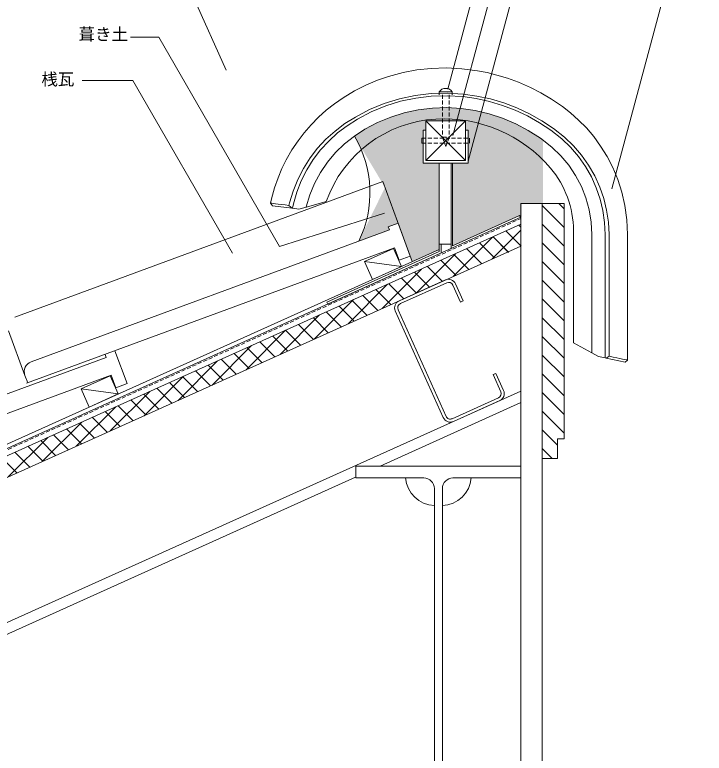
# Model space of a CAD drawing. Units: millimetres, scale not verified. Extents: x -203 to 197, y -138 to 132.
# Drawn here: x -11 to 93.3, y -44.1 to 67.6 of the extents above; entities that cross this region are included whole.
import ezdxf
from ezdxf.enums import TextEntityAlignment as Align

# ---------------------------------------------------------------- set-up
doc = ezdxf.new("R2010")
doc.units = ezdxf.units.MM
doc.header["$LTSCALE"] = 0.5
doc.linetypes.add('DASHED1', pattern=[1.8, 1.2, -0.6])
for name, color, linetype, lineweight in [('1-0', 4, 'Continuous', 18), ('1-1', 7, 'Continuous', 18), ('1-3', 7, 'Continuous', 18), ('1-4', 7, 'Continuous', 18), ('1-6', 7, 'Continuous', 18), ('1-7', 7, 'Continuous', 18), ('1-8', 7, 'Continuous', 18), ('1-9', 30, 'Continuous', 18), ('1-B', 7, 'Continuous', 18), ('1-C', 7, 'Continuous', 18)]:
    doc.layers.add(name, color=color, linetype=linetype, lineweight=lineweight)
doc.styles.add('ＭＳ ゴシック', font='')
doc.styles.get('ＭＳ ゴシック').set_extended_font_data('MS Gothic')

msp = doc.modelspace()

# ---------------------------------------------------------------- linework, layer by layer
at = {"layer": '1-0', "color": 7}
for p, q in [((65.5678, -0.6945), (65.5678, 39.021)), ((68.7678, -0.6945), (68.7678, 39.021)), ((68.7678, 38.7124), (72.0796, 35.4006)), ((71.2876, 39.021), (72.0796, 38.2291)), ((-112.1631, -44.1085), (65.5678, 35.8704)), ((68.7678, 35.884), (72.0796, 32.5722)), ((-112.1631, -47.3983), (65.5678, 32.5806)), ((68.7678, 33.0556), (72.0796, 29.7438)), ((-112.1631, -42.354), (53.1943, 32.0568)), ((-112.1631, -43.0119), (53.2059, 31.4041)), ((68.7678, 30.2271), (72.0796, 26.9154)), ((68.7678, 27.3987), (72.0796, 24.0869)), ((68.7678, 24.5703), (72.0796, 21.2585)), ((68.7678, 21.7419), (72.0796, 18.4301)), ((68.7678, 18.9134), (72.0796, 15.6016)), ((68.7678, 16.085), (72.0796, 12.7732)), ((68.7678, 13.2566), (72.0796, 9.9448)), ((-112.1631, -69.33), (65.5678, 10.6489)), ((68.7678, 10.4282), (72.0796, 7.1164)), ((44.2592, -0.6945), (65.5678, 8.8944)), ((68.7678, 7.5997), (72.0796, 4.2879)), ((68.7678, 4.7713), (71.0835, 2.4556)), ((68.7678, 1.9429), (70.2745, 0.4362)), ((40.5678, -0.6945), (65.5678, -0.6945)), ((40.5678, -0.6945), (40.5678, -2.4945)), ((68.7678, -0.6945), (68.7678, -97.9054)), ((-112.1631, -71.0845), (40.5158, -2.379)), ((40.5678, -2.4945), (50.8678, -2.4945)), ((55.2678, -2.4945), (65.5678, -2.4945)), ((52.4678, -4.0945), (52.4678, -47.2945)), ((53.6678, -4.0945), (53.6678, -47.2945)), ((53.6678, -4.0945), (53.6678, -47.2945))]:
    msp.add_line(p, q, dxfattribs=at)
at = {"layer": '1-0'}
for p, q in [((61.2234, 30.6256), (65.5678, 34.97)), ((63.3012, 34.8504), (65.57, 32.5816)), ((63.3012, 34.8504), (65.57, 32.5816)), ((65.2519, 35.7282), (65.5678, 35.4122)), ((65.2519, 35.7282), (65.5678, 35.4122)), ((55.2829, 27.9524), (61.2643, 33.9338)), ((61.3506, 33.9726), (63.6998, 31.6234)), ((61.3506, 33.9726), (63.6194, 31.7038)), ((59.3114, 33.055), (61.5802, 30.7862)), ((59.3114, 33.055), (61.5802, 30.7862)), ((49.6859, 25.4338), (55.6673, 31.4152)), ((55.4102, 31.2994), (57.679, 29.0306)), ((57.3608, 32.1772), (59.6296, 29.9084)), ((57.3608, 32.1772), (59.6296, 29.9084)), ((53.4595, 30.4216), (55.7283, 28.1528)), ((55.44, 31.2696), (57.679, 29.0306)), ((44.5434, 23.1196), (50.5247, 29.101)), ((51.4091, 29.499), (53.6779, 27.2302)), ((49.4585, 28.6212), (51.7273, 26.3524)), ((45.5864, 26.8788), (47.8552, 24.61)), ((47.5079, 27.7434), (49.7767, 25.4746)), ((39.4008, 20.8054), (45.3821, 26.7868)), ((43.6066, 25.9878), (45.8754, 23.719)), ((41.6559, 25.11), (43.9247, 22.8412)), ((34.2582, 18.4913), (40.2395, 24.4727)), ((38.0485, 23.4867), (40.3173, 21.2179)), ((39.9991, 24.3645), (42.2679, 22.0957)), ((36.1316, 22.5752), (38.4004, 20.3064)), ((29.1156, 16.1771), (35.097, 22.1585)), ((34.1809, 21.6974), (36.416, 19.4623)), ((31.9027, 20.7211), (34.1716, 18.4523)), ((23.973, 13.8629), (29.9544, 19.8443)), ((29.9521, 19.8433), (32.2209, 17.5745)), ((26.0508, 18.0877), (28.3196, 15.8189)), ((28.0015, 18.9655), (30.2703, 16.6967)), ((18.8304, 11.5488), (24.8118, 17.5301)), ((24.1002, 17.2099), (26.369, 14.9411)), ((22.1496, 16.3322), (24.4184, 14.0634)), ((13.6878, 9.2346), (19.6692, 15.216)), ((18.2483, 14.5766), (20.5171, 12.3078)), ((20.1989, 15.4544), (22.4677, 13.1856)), ((16.2976, 13.6988), (18.5664, 11.43)), ((8.5452, 6.9204), (14.5266, 12.9018)), ((14.347, 12.821), (16.6158, 10.5522)), ((12.3964, 11.9432), (14.6652, 9.6744)), ((3.4026, 4.6063), (9.384, 10.5876)), ((8.4951, 10.1876), (10.7639, 7.9188)), ((10.4457, 11.0654), (12.7145, 8.7966)), ((6.5444, 9.3099), (8.8132, 7.0411)), ((-1.74, 2.2921), (4.2414, 8.2735)), ((4.5938, 8.4321), (6.8626, 6.1633)), ((2.6432, 7.5543), (4.912, 5.2855)), ((-6.8826, -0.0221), (-0.9012, 5.9593)), ((-1.2581, 5.7987), (1.0107, 3.5299)), ((0.6925, 6.6765), (2.9613, 4.4077)), ((-3.2088, 4.9209), (-0.94, 2.6521)), ((-12.0252, -2.3362), (-6.0438, 3.6451)), ((-5.1594, 4.0431), (-2.8906, 1.7743)), ((-9.0607, 2.2875), (-6.7919, 0.0188)), ((-7.11, 3.1653), (-4.8412, 0.8965)), ((-11.0113, 1.4098), (-8.7425, -0.859)), ((-12.962, 0.532), (-10.6932, -1.7368))]:
    msp.add_line(p, q, dxfattribs=at)
at = {"layer": '1-0', "color": 3}
for p, q in [((47.1255, 24.2816), (54.1473, 27.4414)), ((47.3143, 23.8621), (54.3361, 27.0219)), ((55.6679, 26.8646), (56.8375, 24.2656)), ((46.5487, 22.7609), (53.8122, 6.6199)), ((46.9682, 22.9497), (54.2317, 6.8087)), ((62.9314, 10.7236), (61.7619, 13.3226)), ((55.144, 6.4626), (62.1658, 9.6224)), ((55.3328, 6.0431), (62.3546, 9.203))]:
    msp.add_line(p, q, dxfattribs=at)
at = {"layer": '1-0', "color": 7}
for points in [[(72.0796, 39.021), (72.0796, 3.4066), (71.0835, 3.4066), (71.0835, 0.4362), (68.7678, 0.4362)], [(65.5678, -0.6945), (65.5678, -9.8712), (65.5678, -97.9054)]]:
    msp.add_lwpolyline(points, dxfattribs=at)
at = {"layer": '1-0', "color": 3}
for points in [[(55.2485, 26.6758), (56.418, 24.0768), (56.8375, 24.2656)], [(62.5119, 10.5348), (61.3424, 13.1338), (61.7619, 13.3226)]]:
    msp.add_lwpolyline(points, dxfattribs=at)
for centre, radius, start, end in [((54.6192, 26.3927), 1.15, 24.22776, 114.22776), ((54.6192, 26.3927), 0.69, 24.22776, 114.22776), ((47.5974, 23.2329), 1.15, 114.22776, 204.22776), ((47.5974, 23.2329), 0.69, 114.22776, 204.22776), ((61.8827, 10.2517), 0.69, 294.22776, 24.22776), ((61.8827, 10.2517), 1.15, 294.22776, 24.22776), ((54.8609, 7.0919), 0.69, 204.22776, 294.22776), ((54.8609, 7.0919), 1.15, 204.22776, 294.22776)]:
    msp.add_arc(centre, radius, start, end, dxfattribs=at)
at = {"layer": '1-0', "color": 7}
for centre, radius, start, end in [((52.5741, -2.1924), 4.4699, 183.87619, 268.6367), ((50.8678, -4.0945), 1.6, 0, 90), ((55.2678, -4.0945), 1.6, 90, 180), ((55.2678, -4.0945), 1.6, 90, 180), ((53.5615, -2.1924), 4.4699, 271.3633, 356.12381)]:
    msp.add_arc(centre, radius, start, end, dxfattribs=at)
at = {"layer": '1-1', "color": 3, "linetype": 'DASHED1'}
msp.add_line((-112.1631, -43.2313), (65.5678, 36.7476), dxfattribs=at)
at = {"layer": '1-1'}
for p, q in [((41.8799, 30.2551), (46.2571, 32.2249)), ((41.8798, 30.2551), (47.4882, 29.4891)), ((41.8798, 30.2551), (47.4882, 29.4891)), ((41.8798, 30.2551), (47.4882, 29.4891)), ((41.8799, 30.2551), (47.4882, 29.4891)), ((-0.9805, 10.968), (3.3968, 12.9377)), ((-0.9805, 10.9679), (4.6278, 10.2019)), ((-0.9805, 10.9679), (4.6279, 10.2019))]:
    msp.add_line(p, q, dxfattribs=at)
for points in [[(43.1109, 27.5193), (41.8798, 30.2551), (46.2571, 32.2248), (47.4882, 29.4891)], [(43.1109, 27.5193), (41.8798, 30.2551), (46.2571, 32.2248), (47.4882, 29.4891)], [(0.2506, 8.2322), (-0.9805, 10.9679), (3.3968, 12.9377), (4.6278, 10.2019)], [(0.2506, 8.2322), (-0.9805, 10.9679), (3.3968, 12.9377), (4.6279, 10.2019)]]:
    msp.add_lwpolyline(points, close=True, dxfattribs=at)
for points in [[(41.8798, 30.2551), (46.2571, 32.2248), (47.4882, 29.4891)], [(41.8799, 30.2551), (46.2571, 32.2248), (47.4882, 29.4891)]]:
    msp.add_lwpolyline(points, dxfattribs=at)
at = {"layer": '1-3'}
for p, q in [((27.6702, 39.0842), (27.8257, 39.7363)), ((33.096, 38.48), (36.1058, 39.3161)), ((27.9881, 38.665), (27.6702, 39.0842)), ((27.9881, 38.665), (30.9312, 38.2987)), ((30.4603, 38.7134), (30.5494, 39.0871)), ((30.9312, 38.2987), (30.4603, 38.7134)), ((30.9769, 38.293), (30.9312, 38.2987)), ((30.9769, 38.293), (31.133, 38.948)), ((31.9753, 38.1687), (30.9769, 38.293)), ((33.096, 38.48), (33.0762, 38.4746)), ((33.096, 38.48), (33.0785, 38.4842)), ((73.5058, 34.9161), (73.5058, 34.3161)), ((76.3058, 16.4228), (76.3058, 34.3161)), ((78.3058, 15.6681), (78.3058, 34.3161)), ((78.9058, 15.9163), (78.9058, 34.3161)), ((81.7058, 15.3326), (81.7058, 34.3161)), ((76.3058, 16.4228), (77.3058, 15.8894)), ((78.3058, 15.6681), (77.3058, 15.8894)), ((78.3058, 15.6681), (78.4618, 15.6336)), ((78.9058, 15.9163), (78.4618, 15.6336)), ((78.4618, 15.6336), (81.3486, 14.9946)), ((81.3486, 14.9946), (81.7058, 15.3326))]:
    msp.add_line(p, q, dxfattribs=at)
for points in [[(27.826, 39.7363), (28.2761, 41.375), (28.804, 42.8956), (29.3923, 44.3002), (30.0254, 45.5918), (30.9146, 47.1442), (31.8278, 48.5119), (32.7383, 49.7062), (33.8018, 50.934), (34.9088, 52.0584), (36.0889, 53.1147), (37.3402, 54.0989), (38.6558, 55.0071), (40.3663, 56.0308), (42.1105, 56.9146), (43.835, 57.645), (45.5278, 58.2348), (47.7184, 58.8241), (49.8231, 59.2164), (51.9846, 59.4489), (54.2513, 59.5124), (56.5955, 59.396), (58.9958, 59.0871), (60.4571, 58.8027), (61.9359, 58.4381), (63.5148, 57.9605), (65.2118, 57.3401), (67.0129, 56.5522), (68.5809, 55.7487), (70.1969, 54.7948), (71.8464, 53.6742), (73.0828, 52.712), (74.2898, 51.636), (75.4563, 50.4426), (76.5699, 49.1292), (77.6168, 47.6936), (78.5825, 46.1351), (79.4513, 44.454), (80.2062, 42.6517), (80.8292, 40.7314)], [(30.5494, 39.0871), (31.0903, 40.8992), (31.7925, 42.6443), (32.6496, 44.3125), (33.6547, 45.8937), (34.8014, 47.378), (36.0589, 48.7318), (37.4403, 49.9728), (38.9376, 51.0924), (40.5159, 52.0938), (42.6564, 53.2189), (44.8849, 54.1413), (47.1869, 54.8564), (49.5475, 55.3598), (51.9525, 55.6464), (54.387, 55.7116), (56.812, 55.5643), (58.9071, 55.2673), (60.9685, 54.8164), (62.9877, 54.2145), (64.9561, 53.4646), (66.8654, 52.5695), (68.707, 51.5323), (70.4735, 50.356), (72.1405, 49.0391), (73.4996, 47.7308), (74.72, 46.3103), (75.796, 44.789), (76.7219, 43.1783), (77.4923, 41.4895), (78.092, 39.7659), (78.531, 37.9886), (78.804, 36.1684), (78.9058, 34.3161)], [(31.133, 38.948), (31.6486, 40.736), (32.3244, 42.4575), (33.1538, 44.1025), (34.1301, 45.661), (35.2468, 47.1229), (36.4738, 48.4551), (37.8237, 49.6749), (39.2883, 50.7737), (40.8303, 51.7559), (42.9206, 52.8596), (45.0968, 53.765), (47.3446, 54.4676), (49.6496, 54.9628), (51.9981, 55.2459), (54.3757, 55.3122), (56.7443, 55.1704), (58.791, 54.8815), (60.8048, 54.4418), (62.7777, 53.8541), (64.7012, 53.1213), (66.5672, 52.2462), (68.3675, 51.2317), (70.0953, 50.0812), (71.7298, 48.793), (73.062, 47.511), (74.2569, 46.1172), (75.3088, 44.6229), (76.2121, 43.0395), (76.9612, 41.3783), (77.5415, 39.682), (77.9626, 37.9324), (78.2191, 36.1402), (78.3058, 34.3161)], [(33.0785, 38.4842), (33.6152, 40.3084), (34.3339, 42.056), (35.2262, 43.7142), (36.2836, 45.2702), (37.498, 46.7111), (38.8609, 48.0243), (40.3617, 49.1976), (41.9566, 50.2337), (43.8649, 51.251), (45.8524, 52.086), (47.9068, 52.7341), (50.0156, 53.1906), (52.1654, 53.4514), (54.3418, 53.5124), (56.5101, 53.382), (58.6483, 53.0678), (60.7452, 52.5738), (62.7896, 51.9041), (64.7702, 51.0626), (66.6757, 50.0536), (68.4957, 48.8811), (70.2183, 47.5488), (71.5877, 46.2401), (72.7972, 44.803), (73.84, 43.2524), (74.7089, 41.6032), (75.397, 39.8701), (75.8972, 38.068), (76.2024, 36.2117), (76.3058, 34.3161)], [(80.8292, 40.7314), (81.3008, 38.6976), (81.6003, 36.5565), (81.7054, 34.3161)], [(30.4603, 38.7134), (29.8617, 38.7929), (29.3162, 38.8654), (28.8347, 38.9294), (28.4269, 38.9836), (28.0978, 39.0274), (27.8632, 39.0586), (27.7184, 39.0778), (27.6702, 39.0842)], [(31.9753, 38.1687), (33.0762, 38.4746), (33.0785, 38.4842)], [(73.5058, 34.3161), (73.5058, 17.9161), (76.3058, 16.4228)], [(81.7058, 15.3326), (81.6571, 15.3427), (81.5121, 15.373), (81.2736, 15.4227), (80.9464, 15.4909), (80.5371, 15.5762), (80.0539, 15.677), (79.5065, 15.7911), (78.9058, 15.9163)]]:
    msp.add_lwpolyline(points, dxfattribs=at)
for centre, radius, start, end in [((53.7649, 33.0861), 18.7259, 93.30251, 160.56775), ((53.9057, 30.6457), 21.1704, 40.37899, 93.30228), ((58.9271, 34.9161), 14.5787, 0, 40.37875)]:
    msp.add_arc(centre, radius, start, end, dxfattribs=at)
at = {"layer": '1-4'}
msp.add_line((20.9686, 59.1791), (2.7026, 99.7703), dxfattribs=at)
msp.add_lwpolyline([(21.8919, 31.5), (6.8202, 57.605), (-0.8108, 57.605)], dxfattribs=at)
at = {"layer": '1-6'}
for p, q in [((53.1766, 55.8819), (55.1766, 55.8819)), ((53.1766, 55.4338), (53.1766, 55.8819)), ((54.0497, 56.4149), (54.3162, 56.4149)), ((55.1766, 55.4338), (55.1766, 55.8819)), ((51.1766, 51.5157), (57.1766, 45.5157)), ((57.1766, 51.5157), (51.1766, 45.5157)), ((50.7766, 50.0999), (51.1952, 50.0999)), ((50.7766, 45.1081), (50.7766, 50.0999)), ((50.5766, 48.9157), (50.5766, 48.1157)), ((50.7766, 48.9157), (50.7766, 48.1157)), ((57.7766, 48.9157), (57.7766, 48.1157)), ((57.5766, 45.1157), (50.7766, 45.1157)), ((53.1943, 45.1157), (53.1943, 31.7279)), ((54.9943, 45.1157), (54.9943, 32.2089)), ((55.1943, 45.1157), (55.1943, 32.6279)), ((55.1943, 32.6279), (65.3565, 37.2009)), ((55.1943, 32.2989), (65.5678, 36.967)), ((65.4796, 36.9273), (65.3565, 37.2009)), ((54.9943, 32.8668), (53.1943, 32.8668)), ((53.4943, 32.8668), (53.4943, 31.5339)), ((36.1943, 24.0779), (53.1943, 31.7279))]:
    msp.add_line(p, q, dxfattribs=at)
at = {"layer": '1-6', "linetype": 'DASHED1'}
for p, q in [((54.6766, 55.4667), (54.6766, 49.0157)), ((50.5766, 48.9157), (57.7766, 48.9157)), ((50.5766, 48.1157), (57.7766, 48.1157))]:
    msp.add_line(p, q, dxfattribs=at)
for points in [[(53.6766, 55.4667), (53.6766, 49.024), (54.6849, 49.024)], [(53.6682, 49.024), (54.1766, 47.6157), (54.6766, 49.0157)]]:
    msp.add_lwpolyline(points, dxfattribs=at)
at = {"layer": '1-6'}
msp.add_lwpolyline([(51.1766, 45.5157), (51.1766, 51.5157), (57.1766, 51.5157), (57.1766, 45.5157)], close=True, dxfattribs=at)
for points in [[(57.1766, 50.0999), (57.5766, 50.0999), (57.5766, 45.1081)], [(36.1943, 24.0779), (36.3174, 23.8043), (55.1943, 32.2989)]]:
    msp.add_lwpolyline(points, dxfattribs=at)
msp.add_arc((54.1766, 55.2286), 1.1945, 33.15562, 146.84438, dxfattribs=at)
at = {"layer": '1-7'}
for p, q in [((65.5678, 39.021), (72.0796, 39.021)), ((65.6796, 39.021), (68.7678, 39.021))]:
    msp.add_line(p, q, dxfattribs=at)
at = {"layer": '1-8'}
for p, q in [((54.4819, 56.289), (65.8062, 98.5522)), ((55.2599, 49.287), (65.6992, 88.2472)), ((57.5766, 45.4203), (67.1572, 81.1755))]:
    msp.add_line(p, q, dxfattribs=at)
msp.add_lwpolyline([(79.3178, 41.2313), (88.6384, 76.0163), (93.2945, 76.0163)], dxfattribs=at)
at = {"layer": '1-9', "color": 7}
msp.add_arc((26.0175, 40.6406), 16.7027, 333.97593, 30.81813, dxfattribs=at)
at = {"layer": '1-9', "color": 1}
msp.add_arc((26.0175, 40.6406), 16.7027, 333.97593, 30.81813, dxfattribs=at)
at = {"layer": '1-9'}
for points in [[(40.3617, 49.1976), (51.1766, 51.5157), (53.6766, 53.4937)], [(40.3617, 49.1976), (53.6766, 53.4937), (52.2501, 53.4363)], [(40.3617, 49.1976), (52.2501, 53.4363), (50.6619, 53.258)], [(40.3617, 49.1976), (50.6619, 53.258), (49.9325, 53.1445)], [(40.3617, 49.1976), (49.9325, 53.1445), (48.4901, 52.8366)], [(40.3617, 49.1976), (48.4901, 52.8366), (47.8905, 52.7556)], [(40.3617, 49.1976), (47.8905, 52.7556), (46.0591, 52.1235)], [(53.6766, 53.4937), (51.1766, 51.5157), (57.1766, 51.5157)], [(53.6766, 53.4937), (54.6775, 53.4886), (54.3867, 53.5094)], [(53.6766, 53.4937), (54.3867, 53.5094), (54.1997, 53.5094)], [(53.6766, 53.4937), (56.0306, 52.1633), (56.3595, 53.391)], [(53.6766, 53.4937), (56.3595, 53.391), (55.4834, 53.4471)], [(53.6766, 53.4937), (55.4834, 53.4471), (54.96, 53.4679)], [(53.6766, 53.4937), (54.96, 53.4679), (54.6775, 53.4886)], [(56.3595, 53.391), (55.912, 51.7208), (59.5677, 52.8512), (57.1766, 51.5157)], [(56.3595, 53.391), (56.0306, 52.1633), (56.3595, 53.391), (57.4949, 53.2283)], [(56.0306, 52.1633), (58.9677, 50.612), (57.4949, 53.2283), (58.2077, 53.1186)], [(58.9677, 50.612), (59.5677, 52.8512), (58.2077, 53.1186), (58.6875, 53.0364)], [(59.5677, 52.8512), (58.9677, 50.612), (59.5677, 52.8512), (68.8796, 48.5842)], [(59.5677, 52.8512), (68.8796, 48.5842), (60.5775, 52.6075), (61.3522, 52.3654)], [(40.3617, 49.1976), (46.0591, 52.1235), (45.2649, 51.8156)], [(40.3617, 49.1976), (45.2649, 51.8156), (43.9522, 51.2807)], [(50.7766, 50.0999), (51.1766, 51.5157), (40.3617, 49.1976)], [(50.7766, 50.0999), (51.1766, 50.0999), (51.1766, 51.5157)], [(57.1766, 50.0999), (57.2156, 51.5374), (57.1662, 51.5635)], [(57.1766, 50.0999), (59.1159, 51.165), (57.2156, 51.5374)], [(57.1766, 51.5157), (57.1766, 50.0999), (57.5766, 50.0999)], [(57.1766, 51.5157), (57.5766, 50.0999), (68.8796, 45.6113)], [(68.8796, 48.5842), (66.7585, 49.9769), (61.3522, 52.3654), (62.4818, 51.9942)], [(66.7585, 49.9769), (64.9187, 50.9936), (62.4818, 51.9942), (63.079, 51.7844)], [(40.3617, 49.1976), (43.9522, 51.2807), (42.8663, 50.7297)], [(40.3617, 49.1976), (42.8663, 50.7297), (42.0235, 50.2435)], [(58.9677, 50.612), (68.8796, 45.6113), (68.8796, 48.5842)], [(40.3617, 49.1976), (44.9968, 41.4376), (50.7766, 50.0999), (50.7766, 45.1081)], [(57.5766, 50.0999), (57.5766, 45.1081), (68.8796, 45.6113)], [(45.4843, 35.4809), (50.7766, 45.1081), (44.9926, 41.4349)], [(45.4843, 35.4809), (46.9858, 36.0335), (53.1943, 45.1157)], [(45.4843, 35.4809), (53.1943, 45.1157), (50.7766, 45.1081)], [(46.9858, 36.0335), (49.1238, 30.2251), (53.1943, 45.1157), (53.1943, 32.0568)], [(68.8796, 39.021), (68.8796, 45.6113), (55.1943, 45.1157)], [(55.1943, 45.1157), (55.1943, 32.6279), (65.3565, 37.2009)], [(55.1943, 45.1157), (65.3565, 37.2009), (65.6796, 39.021)], [(55.1943, 45.1157), (65.6796, 39.021), (68.8796, 39.021)], [(45.4843, 35.4809), (44.9926, 41.4349), (41.0267, 33.3123)], [(65.3565, 37.2009), (65.6796, 37.0173), (65.6796, 39.021)], [(65.3565, 37.2009), (65.4796, 36.9273), (65.6796, 37.0173)], [(41.0267, 33.3123), (45.6554, 35.016), (45.4843, 35.4809)]]:
    msp.add_solid(points, dxfattribs=at)
at = {"layer": '1-B'}
for p, q in [((10.7491, 64.1838), (6.4581, 64.1838)), ((10.7491, 64.1838), (29.0418, 32.5)), ((44.6699, 42.3255), (49.1238, 30.2251)), ((29.0418, 32.5), (44.9289, 37.5502)), ((45.4843, 35.4809), (46.9858, 36.0335)), ((46.9858, 36.0335), (48.815, 31.0641)), ((-8.5429, 15.0671), (45.6554, 35.016)), ((45.4843, 35.4809), (45.6554, 35.016)), ((45.4843, 35.4809), (45.6554, 35.016)), ((-9.2592, 11.8198), (46.4349, 32.3192)), ((46.4349, 32.3192), (47.1258, 30.4424)), ((46.4349, 32.3192), (47.1258, 30.4424)), ((47.1258, 30.4424), (48.815, 31.0641)), ((47.1258, 30.4424), (48.815, 31.0641)), ((-51.4032, -4.22), (2.7951, 15.7289)), ((2.624, 16.1937), (2.7951, 15.7289)), ((4.1255, 16.7464), (5.9546, 11.777)), ((-52.1195, -7.4673), (3.5746, 13.0321)), ((-9.4918, 13.0129), (-9.0745, 11.8791)), ((3.5746, 13.0321), (4.2654, 11.1552)), ((4.2654, 11.1552), (5.9546, 11.777))]:
    msp.add_line(p, q, dxfattribs=at)
msp.add_arc((-7.9903, 13.5656), 1.6, 110.2068, 200.20738, dxfattribs=at)
at = {"layer": '1-C'}
for p, q in [((-11.0299, 21.824), (44.6699, 42.3255)), ((-11.9788, 19.7698), (-9.4918, 13.013))]:
    msp.add_line(p, q, dxfattribs=at)

# ---------------------------------------------------------------- texts
at = {"layer": '1-B', "style": 'ＭＳ ゴシック'}
for s, p in [('葺き土', (-1.384, 63.1481)), ('桟瓦', (-7.0067, 56.3417))]:
    msp.add_text(s, height=1.833, dxfattribs=at).set_placement(p, align=Align.BOTTOM_LEFT)

doc.saveas('drawing.dxf')
